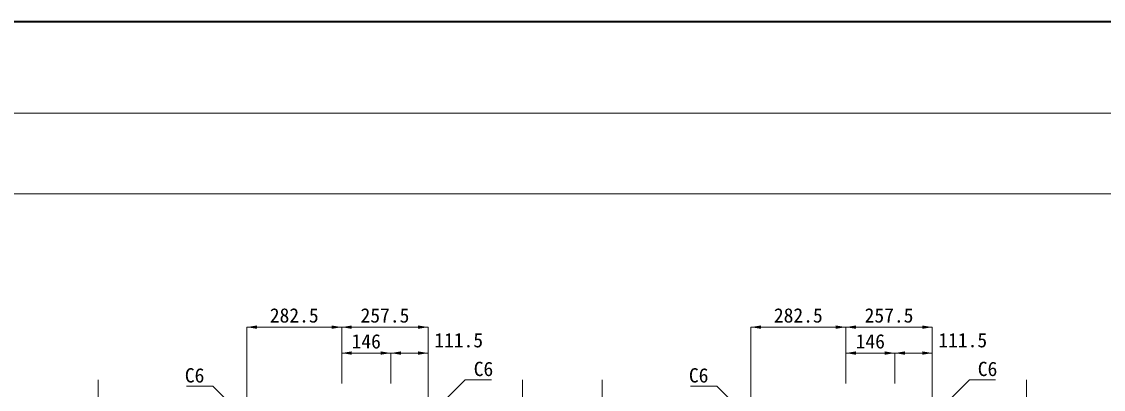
# Model space of a CAD drawing. Units: millimetres at full size. Extents: x -1934 to 78146, y -143454 to -112471.
# Drawn here: x 54212 to 57431, y -132204 to -131108 of the extents above; entities that cross this region are included whole.
import ezdxf
from ezdxf.enums import TextEntityAlignment as Align

# ---------------------------------------------------------------- set-up
doc = ezdxf.new("R2010")
doc.units = ezdxf.units.MM
doc.header["$LTSCALE"] = 23
for name, color, linetype, lineweight in [('図枠', 7, 'Continuous', 5), ('寸法線', 7, 'Continuous', 13), ('引出線', 4, 'Continuous', 13)]:
    doc.layers.add(name, color=color, linetype=linetype, lineweight=lineweight)
doc.styles.add('ＭＳ ゴシック', font='')
doc.styles.get('ＭＳ ゴシック').set_extended_font_data('MS Gothic')

# ---------------------------------------------------------------- blocks, each defined once
blk = doc.blocks.new('filled_arrow')
at = {"color": 0, "linetype": 'Continuous', "lineweight": -2}
blk.add_solid([(7.5, 1.25), (0, 0), (7.5, -1.25)], dxfattribs=at)

msp = doc.modelspace()

# ---------------------------------------------------------------- linework, layer by layer
at = {"layer": '図枠', "lineweight": 40}
msp.add_line((45145.54, -131107.98), (60745.54, -131107.98), dxfattribs=at)
at = {"layer": '図枠', "lineweight": 13}
for p, q in [((45745.54, -131381.04), (60145.54, -131381.04)), ((45745.54, -131381.04), (60145.54, -131381.04)), ((45745.54, -131621.04), (60145.54, -131621.04)), ((45745.54, -131621.04), (60145.54, -131621.04))]:
    msp.add_line(p, q, dxfattribs=at)
at = {"layer": '寸法線'}
for p, q in [((54882.11, -132018.29), (55164.61, -132018.29)), ((54882.11, -132251.71), (54882.11, -132018.29)), ((55164.61, -132185.71), (55164.61, -132018.29)), ((55164.61, -132018.29), (55422.11, -132018.29)), ((55164.61, -132185.71), (55164.61, -132018.29)), ((55422.11, -132241.71), (55422.11, -132018.29)), ((56382.11, -132018.29), (56664.61, -132018.29)), ((56382.11, -132251.71), (56382.11, -132018.29)), ((56664.61, -132185.71), (56664.61, -132018.29)), ((56664.61, -132018.29), (56922.11, -132018.29)), ((56664.61, -132185.71), (56664.61, -132018.29)), ((56922.11, -132241.71), (56922.11, -132018.29)), ((55164.61, -132095.52), (55310.61, -132095.52)), ((55164.61, -132185.71), (55164.61, -132095.52)), ((55310.61, -132185.71), (55310.61, -132095.52)), ((55310.61, -132095.52), (55422.11, -132095.52)), ((55310.61, -132185.71), (55310.61, -132095.52)), ((55422.11, -132241.71), (55422.11, -132095.52)), ((56664.61, -132095.52), (56810.61, -132095.52)), ((56664.61, -132185.71), (56664.61, -132095.52)), ((56810.61, -132185.71), (56810.61, -132095.52)), ((56810.61, -132095.52), (56922.11, -132095.52)), ((56810.61, -132185.71), (56810.61, -132095.52)), ((56922.11, -132241.71), (56922.11, -132095.52)), ((54440.14, -132355.71), (54440.14, -132175.71)), ((55702.6, -132345.71), (55702.6, -132175.71)), ((55940.14, -132355.71), (55940.14, -132175.71)), ((57202.6, -132345.71), (57202.6, -132175.71))]:
    msp.add_line(p, q, dxfattribs=at)
at = {"layer": '引出線'}
for points in [[(54885.11, -132298.71), (54780.95, -132194.55), (54702.95, -132194.55)], [(55419.11, -132288.71), (55532.49, -132175.34), (55610.49, -132175.34)], [(56385.11, -132298.71), (56280.95, -132194.55), (56202.95, -132194.55)], [(56919.11, -132288.71), (57032.49, -132175.34), (57110.49, -132175.34)]]:
    msp.add_lwpolyline(points, dxfattribs=at)

# ---------------------------------------------------------------- block references
at = {"layer": '寸法線', "xscale": 4, "yscale": 4}
for p in [(54882.11, -132018.29), (55164.61, -132018.29), (56382.11, -132018.29), (56664.61, -132018.29), (55164.61, -132095.52), (55310.61, -132095.52), (56664.61, -132095.52), (56810.61, -132095.52)]:
    msp.add_blockref('filled_arrow', p, dxfattribs=at)
at = {"layer": '寸法線', "xscale": 4, "yscale": 4, "rotation": 180}
for p in [(55164.61, -132018.29), (55422.11, -132018.29), (56664.61, -132018.29), (56922.11, -132018.29), (55310.61, -132095.52), (55422.11, -132095.52), (56810.61, -132095.52), (56922.11, -132095.52)]:
    msp.add_blockref('filled_arrow', p, dxfattribs=at)

# ---------------------------------------------------------------- texts
at = {"layer": '寸法線', "style": 'ＭＳ ゴシック'}
for s, p in [('282.5', (55023.36, -131983.29)), ('257.5', (55293.36, -131983.29)), ('282.5', (56523.36, -131983.29)), ('257.5', (56793.36, -131983.29)), ('146', (55237.61, -132060.52)), ('111.5', (55512.69, -132057.16)), ('146', (56737.61, -132060.52)), ('111.5', (57012.69, -132057.16))]:
    msp.add_text(s, height=42.72, dxfattribs=at).set_placement(p, align=Align.MIDDLE_CENTER)
at = {"layer": '引出線', "style": 'ＭＳ ゴシック'}
for p in [(55557.49, -132121.34), (57057.49, -132121.34)]:
    msp.add_text('C6', height=42.72, dxfattribs=at).set_placement(p, align=Align.TOP_LEFT)
for p in [(54755.95, -132140.55), (56255.95, -132140.55)]:
    msp.add_text('C6', height=42.72, dxfattribs=at).set_placement(p, align=Align.TOP_RIGHT)

doc.saveas('drawing.dxf')
